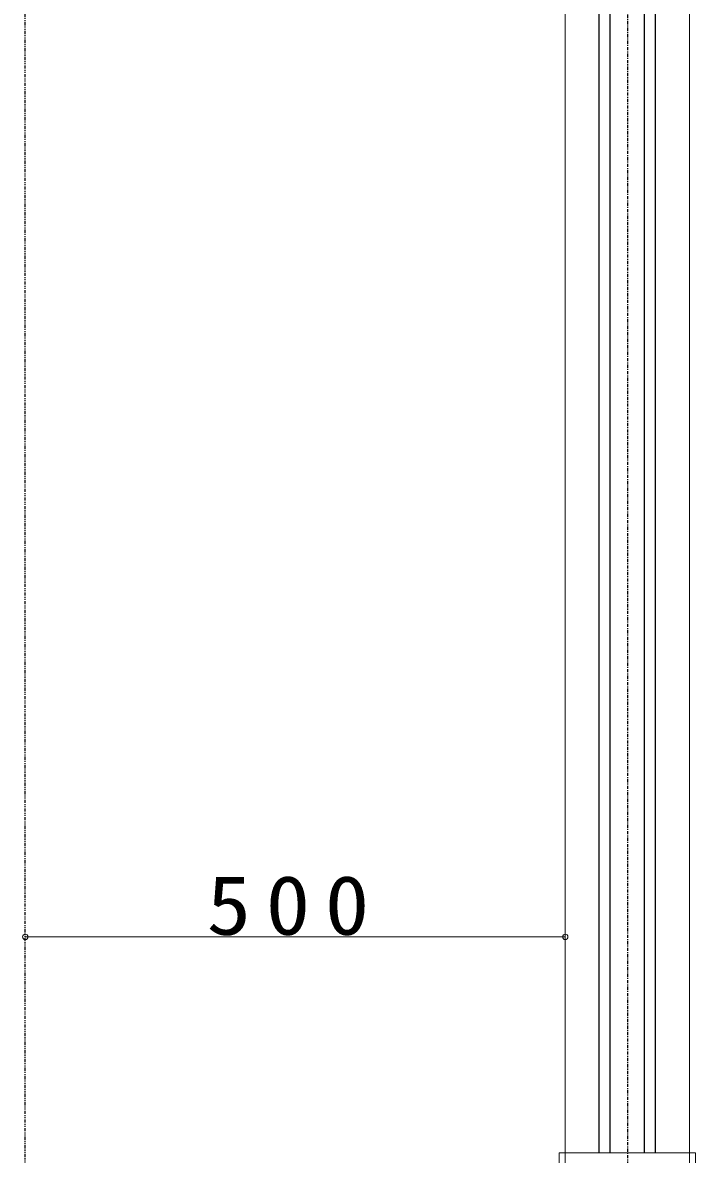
# Model space of a CAD drawing. Units: millimetres, scale not verified. Extents: x -11550 to 0, y 0 to 8010.
# Drawn here: x -9952 to -9330, y 4271 to 5319 of the extents above; entities that cross this region are included whole.
import ezdxf

# ---------------------------------------------------------------- set-up
doc = ezdxf.new("R2010")
doc.units = ezdxf.units.MM
doc.linetypes.add('USER2', pattern=[6, 3, -1, 1, -1])
doc.linetypes.add('USER3', pattern=[8, 3, -1, 1, -1, 1, -1])
doc.layers.add('線', color=7, linetype='Continuous', lineweight=25)
doc.layers.add('補助', color=2, linetype='Continuous', lineweight=50)
doc.styles.add('ＭＳ ゴシック', font='')
doc.styles.get('ＭＳ ゴシック').set_extended_font_data('MS Gothic')

# ---------------------------------------------------------------- blocks, each defined once
blk = doc.blocks.new('dimension_origin')
at = {"color": 0, "linetype": 'Continuous', "lineweight": -2}
blk.add_circle((0, 0), 1.25, dxfattribs=at)

msp = doc.modelspace()

# ---------------------------------------------------------------- linework, layer by layer
at = {"layer": '線', "color": 2, "linetype": 'USER3'}
msp.add_line((-9950, 4252.5), (-9950, 5752.5), dxfattribs=at)
at = {"layer": '線', "lineweight": 13}
for p, q in [((-9450, 4252.5), (-9450, 5752.5)), ((-9335, 4252.5), (-9335, 5752.5))]:
    msp.add_line(p, q, dxfattribs=at)
at = {"layer": '線', "color": 20, "linetype": 'USER2'}
msp.add_line((-9392.5, 5752.5), (-9392.5, 4252.5), dxfattribs=at)
at = {"layer": '線', "color": 2}
for p, q in [((-9418.5, 4272.5), (-9418.5, 5732.5)), ((-9408.5, 4272.5), (-9408.5, 5732.5)), ((-9376.5, 4272.5), (-9376.5, 5732.5)), ((-9366.5, 4272.5), (-9366.5, 5732.5))]:
    msp.add_line(p, q, dxfattribs=at)
at = {"layer": '線', "lineweight": 13}
msp.add_lwpolyline([(-9455.5, 4272.5), (-9329.5, 4272.5), (-9329.5, 4232.5), (-9455.5, 4232.5)], close=True, dxfattribs=at)
at = {"layer": '補助', "lineweight": 13}
for p, q in [((-9450, 4332.5), (-9450, 4502.5)), ((-9950, 4472.5), (-9450, 4472.5))]:
    msp.add_line(p, q, dxfattribs=at)

# ---------------------------------------------------------------- block references
at = {"layer": '補助', "lineweight": 13, "xscale": 2, "yscale": 2}
msp.add_blockref('dimension_origin', (-9950, 4472.5), dxfattribs=at)
at = {"layer": '補助', "lineweight": 13, "xscale": 2, "yscale": 2, "rotation": 180}
msp.add_blockref('dimension_origin', (-9450, 4472.5), dxfattribs=at)

# ---------------------------------------------------------------- texts
at = {"layer": '補助', "insert": (-9700, 4473.5), "char_height": 54.99, "attachment_point": 8, "style": 'ＭＳ ゴシック'}
msp.add_mtext('\\T1.33;\\W1.1;500', dxfattribs=at)

doc.saveas('drawing.dxf')
